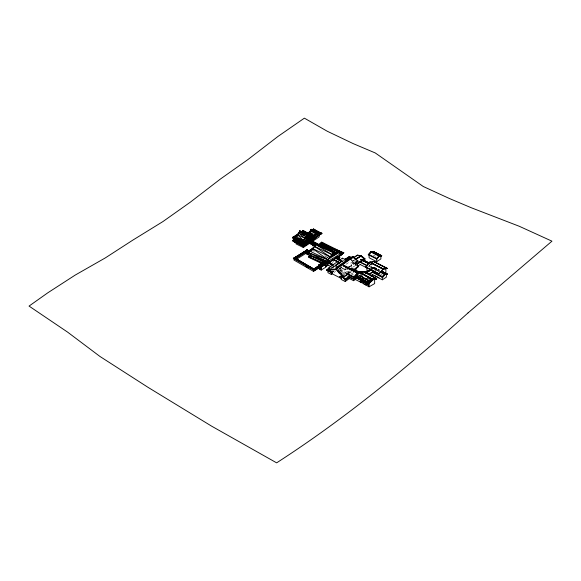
<?xml version="1.0" encoding="UTF-8"?>
<svg xmlns="http://www.w3.org/2000/svg" width="581" height="581" viewBox="0 0 581 581"><rect width="100%" height="100%" fill="white"/><g stroke="black" fill="none" stroke-linecap="round" stroke-linejoin="round"><path stroke-width="0.44" stroke-dasharray="2.9 2.18" d="M341.207 267.318L344.7 270.121L346.196 268.85M341.839 266.65L339.762 269.359M341.991 266.89L339.914 269.62M370.417 264.5L372.239 264.537M368.877 266.73L370.562 264.595L368.942 266.795M368.681 266.251L370.068 264.5L371.455 264.435L371.455 267.02L370.068 267.928M379.059 271.465L371.949 267.478L379.182 271.174M335.665 265.793L338.469 263.048M335.382 265.633L337.321 263.745M335.252 266.374L339.028 262.692M331.49 267.718L337.133 263.723M331.722 267.986L342.935 259.976L342.935 261.646M330.313 269.119L339.435 262.663M331.831 268.19L339.551 262.728M334.14 272.409L335.557 271.414M338.374 269.417L341.2 267.42M347.983 272.322L350.169 270.768M348.782 273.099L350.902 271.596M349.413 273.215L351.534 271.712M351.636 273.92L353.829 272.366M343.829 274.544L345.15 273.622M344.548 260.019L335.767 265.815L343.77 260.15M338.512 269.264L342.282 266.773M346.051 264.282L349.072 262.292L350.699 263.084M349.116 266.919L352.035 264.994M344.7 270.121L346.16 269.156M349.072 267.231L351.992 265.306M339.783 262.438L342.95 261.348L341.425 260.564M355.39 261.632L354.141 260.578L353.778 260.818L353.814 260.31L355.042 261.697M371.477 268.575L372.958 267.609L374.854 267.296L376.757 269.671L374.854 267.296L372.312 268.93M371.07 268.916L373.823 267.122L373.823 265.488M371.637 267.754C378.536 267.289 369.167 266.969 372.29 268.088L374.295 267.819L379.923 270.688M372.312 268.727L374.687 267.289M372.414 268.981L374.585 267.238M372.712 269.693L372.712 268.102L374.854 267.485L372.958 267.609M375.21 270.601L376.757 269.548M332.267 262.467L333.763 261.508M352.652 267.253L354.838 265.909M338.621 262.481L341.86 261.414L340.335 260.637M339.028 262.503L342.95 261.225L341.425 260.441M348.084 272.315L349.145 273.179M347.402 272.046L348.36 271.835L349.319 273.026M372.181 264.682L370.068 264.5M326.573 257.383L328.352 257.448M312.985 250.832L314.909 251.05M351.011 260.019L354.141 260.578M336.69 265.749L335.724 265.466M325.476 256.584L327.996 257.252L324.728 255.705M338.374 262.837L339.718 263.52M338.374 262.953L339.718 263.636M373.278 255.052L375.558 256.214M373.823 267.122L379.575 270.071M374.077 267.383L379.575 270.194M373.982 267.442L379.487 270.252M369.16 265.851L371.455 267.02M371.637 267.565L379.182 271.378M380.729 274.29L382.334 275.111M341.279 260.658L342.805 261.443M337.844 262.881L339.181 263.563M339.181 263.905L337.844 263.222L337.844 265.706M333.574 265.684L335.106 266.468M331.584 266.882L333.864 268.052M348.244 266.323L349.849 267.144M345.782 268.531L349.668 270.521M353.546 275.074L345.005 270.695L345.005 268.131M340.386 269.097L345.041 271.487M339.5 269.584L344.286 272.039M339.529 269.947L344.315 272.402M340.379 270.869L344.264 272.859M342.71 272.562L344.264 273.353M342.608 273.557L344.155 274.355M344.744 269.809L341.425 267.122M374.28 267.863L375.849 269.7L375.849 272.097M339.58 262.706L339.936 263.244M348.513 272.046L348.208 271.893M374.295 267.819L374.295 270.209M351.193 263.985L351.193 267.311M313.137 250.781L313.137 251.152"/><path stroke-width="0.87" d="M310.675 250.106L305.395 253.062L307.698 254.609L327.459 263.527L341.149 255.139L341.483 251.943L321.729 242.132L319.092 244.674M336.45 268.182L336.45 267.391L349.406 258.225L350.067 258.56L350.067 259.351L337.118 268.524L337.118 267.732L350.328 258.668L353.633 262.706L358.303 266.316L358.23 266.969L354.366 269.707M336.631 269.083L336.188 269.628L339.181 273.164L344.097 276.97L344.177 276.309L348.077 273.6M354.178 263.861L357.998 261.036L353.517 257.027L352.652 257.485M341.875 274.987L339.827 276.832L341.846 276.781L345.448 280.078L349.82 276.781M353.851 278.568C353.146 275.634 354.599 281.879 353.582 277.638L347.365 274.457M313.188 248.087L308.024 251.413L307.698 254.609M311.808 250.44L307.865 252.307L305.395 252.67L307.698 254.209L316.064 244.165L318.954 244.652L321.395 244.252L321.729 242.132L320.407 243.664L320.407 243.272L324.031 243.671L325.563 244.921M319.252 266.628L318.301 266.083L318.344 268.306L319.281 268.683L319.281 266.788L318.315 266.221L313.762 269.061L314.655 269.548L294.385 257.768L313.958 269.286L318.33 266.323L319.172 266.81L318.388 266.766L318.235 266.134L319.143 266.911L318.344 266.41L313.725 269.076L313.5 271.342L294.001 260.085L294.001 258.196L306.528 250.324L307.204 250.048L307.901 250.927L307.204 250.048L306.507 250.12L307.204 250.048M302.839 242.538L301.619 242.357L304.887 238.312L306.906 234.55L299.89 231.064L294.407 239.089L302.607 243.04L303.594 243.294L305.286 242.517L312.411 237.738L314.103 235.915L303.079 231.391L302.098 231.173L301.256 232.189M311.118 230.606L309.477 232.247L314.938 234.964L317.96 232.937L310.966 229.604L315.781 233.678L316.471 232.117L317.124 232.778L320.429 232.683L321.918 233.395L313.965 238.733L312.469 238.021L315.781 233.678L316.572 231.87L316.187 232.124L316.187 232.647L317.124 232.778L315.781 233.678L310.312 230.969L308.293 233.765L307.552 233.809L310.247 232.001M370.126 281.4L369.037 283.818L369.037 286.818L374.643 283.586L374.643 279.338M356.255 272.576L357.199 273.193L354.032 277.384L345.906 273.223M356.807 272.286L357.199 272.627L356.364 274.217L354.003 276.992L345.085 272.445M299.825 232.828L292.432 237.426L303.594 242.967L314.103 235.915L307.77 235.428L299.781 231.398L298.772 233.032L304.887 238.312L310.436 235.537L312.135 235.298L312.411 237.738L310.203 238.871M299.535 231.572L305.984 236.62L307.037 234.23L306.528 234.564L306.528 235.261L307.037 234.92L307.77 235.428L305.984 236.62L298.772 233.032L299.781 231.398M311.082 229.727L310.312 230.969L311.082 229.727L316.551 232.444M322.085 261.109L325.157 262.881L330.226 256.918L333.407 251.907L316.173 243.744L314.481 246.366L330.226 256.918L338.846 252.532L341.483 251.943L343.785 252.59L341.149 255.139L335.811 257.949M314.168 269.33L313.689 270.15L314.168 269.264L314.677 269.49M310.312 230.969L311.256 229.226L310.871 230.011L311.256 229.756M317.248 244.579L320.48 246.141L316.064 244.165L314.481 246.366L331.933 254.638L333.124 252.699L343.785 252.59L341.149 254.739L327.459 263.128L307.698 254.209L326.471 261.196L328.773 262.968M361.382 272.169L364.098 271.516L376.735 278.96L364.098 271.668L359.661 272.293L355.209 276.65L367.831 284.124L372.29 279.781L376.735 278.807L364.098 271.516L359.661 272.293L356.233 275.837L356.233 277.878L367.773 284.545L369.494 281.763M294.407 242.124L296.099 239.771L303.318 243.352L305.286 245.233L303.594 246.329L294.407 242.124L292.432 240.461L294.131 239.684L296.099 239.771L292.432 240.461L303.594 246.01L314.103 238.951L311.285 238.551L313.261 240.076L305.286 245.552L304.066 245.523M302.839 245.574L301.619 245.393L303.318 243.352L310.436 238.573L314.103 238.951L313.261 240.076M327.786 263.091L327.786 265.357L326.907 265.931L327.786 264.834L325.745 266.679L325.745 263.542M348.237 259.3L344.09 258.981L342.347 258.196L328.214 268.197L329.957 268.981L334.111 269.293L336.188 268.669L337.256 267.681M369.204 270.441L370.177 269.286M380.664 272.286L384.811 274.254L379.989 271.581M369.291 270.499L370.467 269.126M371.884 274.45L382.334 279.788L382.334 276.6L384.346 274.247L387.433 274.203L382.719 271.676M372.348 272.162L382.559 277.384L385 274.385L379.989 271.792M370.787 251.965L368.267 254.827L370.787 251.776L373.314 251.413L381.724 255.713L378.797 256.061L376.713 258.458L376.713 261.646L369.117 257.768L369.117 254.58L371.201 252.176L370.787 251.776L379.204 256.076L381.724 255.713M370.947 251.856L379.117 255.778M376.684 259.003L379.204 256.076L376.684 259.126M365.572 267.115L369.734 262.234L383.09 269.061L379.081 273.84L365.572 267.115L369.734 262.234L373.895 261.494L387.258 268.32L383.09 269.352L382.443 269.018M369.872 262.481L370.09 262.024L382.952 268.916L369.872 262.481L370.09 262.024M315.163 246.257L309.513 243.446L310.457 242.495M367.831 283.942L355.209 276.832L359.661 272.293L372.29 279.577L376.735 278.807L372.29 279.781L367.831 284.124L356.233 275.837L355.209 276.65L367.831 283.942L372.29 279.577L362.9 277.965M374.019 279.083L367.773 284.545M302.948 230.693L302.098 231.499L302.948 230.374L312.135 235.298L304.916 232.037L302.948 230.374L303.224 231.95L308.867 235.639L304.887 238.312L297.668 234.731L305.286 242.517M315.781 233.678L317.96 232.937L313.682 230.149L313.471 228.95L312.193 230.33L313.471 228.95L320.429 232.683L320.639 234.528L320.538 233.627M297.523 235.777L296.099 236.728L292.432 237.745L293.282 237.092L294.262 237.302L304.444 242.633L303.456 242.466L302.607 243.04L310.436 235.537L312.411 237.418M302.607 246.075L310.436 238.573L312.411 240.774L309.462 242.284M367.214 282.264L367.214 281.727L358.513 276.701L358.513 277.239L367.214 282.264L368.703 280.87L369.102 281.102L367.294 282.141L357.787 276.578L359.603 275.532L369.102 281.022M314.103 236.235L313.115 235.661L312.273 235.951L305.286 242.197L303.456 241.87L301.619 242.357M312.411 240.454L312.135 238.333L313.115 239.016L311.423 239.612L305.286 245.233L303.456 244.906L293.282 240.127M330.095 262.271L327.786 259.671L312.767 248.646L315.323 246.322M367.294 282.141L368.703 280.87L359.603 275.605L357.787 276.65M325.745 266.679L327.786 264.834M298.569 234.651L296.099 236.728L294.131 236.649L293.282 237.411M309.637 232.865L308.293 233.765L310.094 232.247M312.469 238.268L313.115 237.738M321.918 233.395C318.809 232.139 316.079 237.796 312.469 238.021L314.604 238.239L321.918 233.148L319.151 232.858L313.682 230.149L312.193 230.091L307.472 233.25M294.407 239.089L293.42 238.152L299.208 233.511M312.324 249.837L310.334 251.391L308.024 251.413L308.024 251.813L312.077 249.198M297.465 235.683L296.099 236.728L303.318 240.316L303.594 243.294L303.456 242.466M308.293 233.765L310.283 232.233M347.91 260.208L350.067 258.56M312.941 230.192L314.219 229.742L313.471 229.197M304.916 232.037L303.079 231.391L301.256 231.87L303.928 231.42M336.188 269.628L331.773 270.02L329.274 269.54L328.294 268.93L328.73 268.618M358.303 266.316L353.735 269.591M311.75 250.389L310.334 251.391L327.786 259.671L338.846 252.532L341.149 254.739M329.986 267.797L326.631 270.042L327.03 270.448M328.577 268.916L326.631 270.158M337.96 267.187L340.088 265.684M341.49 264.616L344.33 262.677M333.53 271.32L331.591 272.562L327.43 270.579M333.53 271.436L331.591 272.678L326.631 270.042L329.732 269.54L331.591 272.678M330.647 271.581L327.96 270.216L327.96 272.7L331.323 274.406L332.731 273.404M348.709 273.709L344.097 276.97M341.2 277.152L341.2 279.454L345.187 281.495L345.187 278.989L349.137 276.229M345.448 280.078L349.784 277.05M345.187 281.495L349.798 278.277M353.582 277.638L357.547 274.871L355.347 276.309M356.865 277.406L354.003 279.214L348.041 276.345M356.865 277.573L354.003 279.381L348.041 276.52M348.92 278.306L353.582 280.696L354.897 279.773M342.47 254.122L341.323 252.837L321.554 243.475L319.092 244.274L320.247 244.383L322.876 242.967L322.876 243.359M350.212 259.475L353.226 257.034L349.922 258.872M353.226 257.034L350.292 259.053M333.124 252.699L315.781 244.478L310.922 242.023L310.915 241.507L318.243 244.935M299.89 231.064L299.629 231.623L306.652 235.109L306.906 234.55M304.299 241.355L311.423 236.576M304.299 244.39L311.423 239.612M314.503 237.68L313.863 238.108L313.965 238.733L313.762 236.482L309.477 232.247M294.131 236.975L298.402 234.107M295.112 236.787L298.67 234.397M307.472 233.497L310.842 231.238M320.639 234.281L319.151 232.858L313.762 236.482L315.251 238.145L313.863 238.108L314.604 238.479L313.115 237.324M296.099 242.313L296.099 243.933L303.318 247.513L310.436 242.742M352.936 257.23L349.028 256.657L345.237 259.184M357.998 261.036L354.221 263.556M312.396 244.056L312.513 245.741L312.614 244.049M348.208 257.601L348.716 257.267M345.281 259.533L347.474 258.087M350.459 258.93L352.856 256.853M353.713 257.666L357.431 255.117L361.222 255.763L365.013 258.988L360.983 255.633L361.222 255.952L355.449 259.685M353.851 257.739L357.431 255.117M353.517 257.514L355.187 259.358L360.983 255.633M355.245 259.584L361.222 255.763M368.913 263.563L360.554 259.395L368.826 263.621M371.6 251.842L373.314 251.413M360.256 264.457L357.264 266.403L357.264 263.215L363.989 258.828L360.859 256.192M355.601 262.358L357.424 263.897L364.875 259.039M357.424 263.897L365.013 258.988M373.895 261.494L381.601 265.793M360.285 272.373L361.774 271.4L365.565 272.046L368.717 274.733M376.713 261.646L380.875 258.93L380.875 255.742M365.202 272.474L365.565 272.046M364.832 272.91L370.736 269.054M365.572 272.554L370.068 269.693M365.602 272.743L367.737 271.349M365.478 273.179L371.549 269.221M365.478 273.39L371.651 269.272M365.58 273.44L371.651 269.475M368.739 274.348L373.002 271.559M369.298 274.457L373.801 271.48M370.867 276.142L373.002 274.748M382.734 269.054L382.952 268.596M382.334 279.788L386.358 277.166L386.358 273.978L382.334 271.923M310.501 256.541L310.501 254.972M315.672 244.419L316.173 243.744M313.602 248.668L307.865 252.307L306.543 253.897M310.189 255.793L308.678 256.766L308.678 257.289L321.358 263.302M315.781 244.478L331.933 254.638L334.7 252.851L318.954 244.652L336.406 252.931L330.226 256.918L312.767 248.646M337.372 258.647L339.732 257.122L338.149 256.374M337.496 259.097L339.732 257.652L339.732 257.122M333 252.641L334.7 252.851L333.116 252.103M324.597 262.104L323.69 261.806L318.482 265.263L321.409 266.948L326.616 263.672L325.469 262.481M318.482 265.263L323.69 261.806M326.13 263.186L321.032 266.388M321.409 266.948L326.616 263.491M294.385 257.986L307.189 249.946L293.332 258.392L294.538 258M307.189 250.164L294.69 258.008L313.958 269.068L318.301 266.083M295.068 258.269L307.146 250.687L306.841 250.273M307.901 250.927L295.685 258.596L294.538 257.928L293.332 258.392L313.689 270.15M296.579 259.213L306.398 253.055M325.803 263.476L325.905 267.107L321.293 270.005L319.143 268.771L319.143 265.248L321.489 263.774M324.859 262.285L320.08 265.285L324.176 262.416M325.048 262.387L320.269 265.394L325.048 262.089M313.762 270.957L318.294 268.11L318.294 266.221L318.388 266.766L314.343 269.308L313.733 268.959L314.328 269.308L318.403 266.744L319.013 267.129M313.5 271.342L318.344 268.306M318.482 265.074L319.281 265.19M295.112 239.83L293.42 241.507M308.024 251.413L313.188 248.269M337.496 258.995L339.732 257.652L337.743 257.172M372.022 279.664L359.545 272.046L372.356 279.083L372.29 279.781L359.661 272.489L363.75 278.306M367.214 281.727L368.703 280.87M372.356 279.083L359.545 272.046M372.036 279.759L371.942 279.214M314.938 234.964L319.151 232.858M338.229 258.363L339.732 257.652L337.016 257.746M305.395 253.062L306.71 252.103L307.865 252.307L326.471 261.196M293.282 240.447L292.432 240.781L293.652 240.89M342.63 252.336L327.619 261.675L326.304 263.266M331.933 254.638L336.406 252.931L321.395 244.252L320.247 244.383M305.984 236.62L308.867 235.639L300.551 231.841M319.594 244.804L312.331 241.195L310.922 241.652L309.513 243.446M325.157 262.481L327.619 261.675L330.095 261.878M338.846 252.532L321.395 244.252L324.031 243.671M301.619 245.393L303.456 244.906L304.444 245.995M312.193 230.091L314.967 229.967L312.193 230.33M302.236 232.008L304.916 231.717M314.967 229.967L311.663 230.061M342.144 253.381L343.785 252.989M370.533 262.38L372.944 261.929M387.258 268.32L383.09 269.061L378.928 273.941M352.565 257.717L353.19 257.623M373.786 278.619L371.215 278.989L367.773 282.453L356.233 275.837M385.014 274.159L386.358 273.978M387.433 274.079L385 274.385L382.559 277.384M313.261 237.041L312.273 235.951L303.224 231.95L301.655 232.051L307.77 235.428L306.652 235.109M359.08 273.07L357.199 272.627M344.569 259.983L348.658 259.998M319.013 265.357L321.409 266.766M293.652 237.854L292.432 237.745L293.42 238.471M319.143 265.248L320.218 265.35L321.293 266.483L321.293 270.005M358.397 273.564L357.199 273.193M339.703 276.505L341.846 276.389L345.477 279.81M354.33 276.258L355.841 276.52M355.209 276.65L360.336 277.529M359.029 255.567L361.222 255.952M362.638 271.719L365.565 272.242M315.251 237.898L313.863 237.651L313.217 238.537M351.033 257.644L349.624 257.361M317.124 232.778L310.966 229.894M295.25 237.847L303.318 240.316L310.436 235.537L303.224 231.95M315.483 244.906L309.513 243.083L315.519 246.003M295.25 240.883L303.318 243.352L303.594 246.329M302.469 241.435L294.407 238.769L294.131 236.649M302.469 244.47L294.407 241.805L294.131 240.011M334.7 252.851L333.407 252.386L333.407 251.907M309.019 252.917L327.786 259.671L327.459 263.527M321.177 233.199L320.429 232.683M344.177 276.309L339.5 272.707L336.188 268.669M357.961 261.363L356.908 260.789M322.709 244.085L341.483 251.943L341.483 252.343L333.545 248.581M322.804 262.728L308.678 256.766L322.15 263.149M321.395 244.252L340.168 252.357M313.682 230.149L320.538 233.177L321.286 233.998M337.016 257.027L338.672 257.804L338.672 256.374M324.031 244.064L331.962 247.826M322.005 246.838L331.526 251.348M315.781 243.998L333 252.169M360.002 272.329L351.447 267.964M324.518 248.094L332.593 251.994M314.067 231.238L315.672 232.015M305.315 234.165L307 234.985M313.58 230.178L314.321 230.541M309.07 234.158L312.2 235.704M299.629 231.238L306.652 234.724M315.752 230.599L319.652 232.538M319.79 232.843L313.58 229.72L312.839 229.8M310.966 229.604L316.282 232.24M304.074 231.928L311.285 235.516M312.331 241.195L318.787 244.768L310.922 241.652L317.379 244.87M310.915 241.507L317.451 244.841M310.915 241.812L315.672 244.18M315.461 245.066L310.632 242.655L312.041 241.711L318.482 244.921M310.813 243.555L315.519 245.894M336.45 267.391L337.118 267.732M327.96 269.867L331.323 271.574M331.279 273.346L341.287 278.437M373.314 251.537L381.724 255.836M373.22 251.602L381.637 255.894M374.041 252.248L375.558 253.025M370.881 251.726L379.117 255.989M369.117 254.58L376.713 258.458M368.267 254.71L376.778 259.068M373.895 261.682L387.258 268.502M383.177 266.599L387.106 268.604M369.872 262.162L382.734 268.734M363.648 260.15L369.117 262.946M362.871 259.852L369.117 263.04M363.052 260.143L368.398 262.873M360.409 259.409L368.913 263.73M360.409 259.562L360.903 259.816M382.719 271.799L387.433 274.203M382.625 271.857L387.345 274.261M360.278 261.958L367.156 265.466M359.574 262.002L367.381 265.996M365.572 266.926L379.081 273.84M360.278 264.537L367.156 268.052M372.69 271.668L382.334 276.6M372.348 272.046L382.647 277.326M374.985 275.714L379.008 277.769M336.065 257.71L340.655 260.056M336.065 257.826L340.655 260.172M336.69 258.313L339.747 259.874M333.08 259.17L338.977 262.184M332.877 259.3L338.774 262.314M332.877 259.511L338.033 262.147M328.541 262.147L333.864 264.863M328.367 262.859L332.957 265.197M328.221 262.83L332.811 265.168M328.221 262.946L332.811 265.292M327.786 264.943L330.821 266.497M343.545 265.118L351.047 268.959M342.529 264.914L356.255 272.002M345.913 266.737L356.807 272.322L356.807 271.792L356.545 272.511L343.32 265.728M343.473 266.018L355.456 272.162M353.016 269.192L358.615 272.068M306.906 234.935L307.77 235.428M323.69 261.995L324.14 262.249M326.173 263.418L326.616 263.672M324.685 261.661L325.244 261.98M324.685 262.176L325.244 262.503M319.557 266.163L320.966 266.977L320.966 269.802L319.557 268.981L319.557 266.163L320.937 266.999L320.937 269.816M318.301 266.214L319.252 266.759M366.081 283.877L368.739 285.416L368.739 283.906M359.799 281.487L369.037 286.818M318.294 268.11L319.281 268.683M294.001 258.196L313.5 269.446M305.976 266.454L308.308 267.805M361.288 281.117L363.11 282.17M306.935 250.012L307.269 250.2L306.935 249.634L307.008 250.062M318.33 266.192L319.172 266.679M312.331 241.558L313.834 242.517M298.787 240.774L301.619 242.676M299.498 244.289L301.619 245.712M356.015 262.162L357.264 263.215M355.674 262.234L357.569 263.963M355.187 259.358L356 260.07M342.369 276.418L345.187 278.989M351.854 262.416L353.64 264.224M338.236 269.998L341.81 273.615M365.79 281.219L367.831 284.124M353.793 278.546L354.003 279.381M349.028 256.657L349.079 257.034M342.347 258.196L342.427 258.93M328.214 268.197L328.294 268.93M354.003 276.992L354.032 277.384M385.878 268.378L385.878 273.281M372.261 279.033L372.261 279.519M366.945 267.521L366.945 271.61M365.819 282.911L365.819 284.988L363.386 283.579L363.386 281.502M361.607 280.296L361.607 282.693L355.347 279.497L355.347 277.9M359.792 271.901L359.792 272.307M356.015 268.306L356.015 270.819M355.572 262.176L355.572 265.459M353.582 278.989L353.582 280.696M350.452 259.584L350.452 258.211L349.028 257.492L349.028 258.857M349.406 258.225L349.406 259.017M342.064 276.556L341.766 276.396M336.719 256.918L336.719 259.068M331.323 271.923L331.323 274.406M319.151 235.225L319.151 236.888L313.762 240.512L313.762 238.842M312.498 243.991L312.513 245.741M311.213 241.115L310.806 241.936L310.806 241.384M310.334 254.95L310.327 256.657M310.167 255.008L310.167 256.577M307.146 250.687L307.146 252.582M303.318 245.901L303.318 247.513M356.538 271.901A193.052 117.471 56.8 0 1 350.779 269.068M356.807 271.879A192.863 118.03 57.2 0 1 351.047 269.047M468.032 312.905C407.659 367.119 344.911 418.814 276.629 462.846L211.629 426.163L147.959 387.295L99.932 356.443L67.563 332.1L29.05 306.085L47.809 292.802L75.21 275.082L105.357 257.884L132.758 240.164L162.912 221.579L190.307 202.188L220.46 178.999L247.862 159.608L278.008 136.419L304.379 118.154L327.241 131.233L353.263 143.652L375.261 152.956L423.28 186.508L449.302 198.462L471.3 207.758L519.327 226.299L551.95 241.166L468.032 312.905M356.945 271.371L356.4 272.649L356.945 271.371M300.014 230.737L299.505 231.768L300.014 230.737M333.596 251.486L332.811 251.994L332.811 252.851L333.596 252.343L333.596 251.486M316.369 243.323L315.585 243.824L315.585 244.681L316.369 244.18L316.369 243.323M325.905 263.578L321.228 266.519L325.905 263.578M314.147 268.792L313.9 269.315L314.147 268.792M353.422 256.853L352.66 256.482L352.66 257.252L353.422 257.623L353.422 256.853M337.496 267.383L336.072 266.657L336.072 268.03L337.496 268.749L337.496 267.383M342.224 276.026L341.606 275.706L341.606 276.389L342.224 276.709L342.224 276.026M320.458 264.98L319.906 264.653L320.458 265.495L320.458 264.98"/></g></svg>
